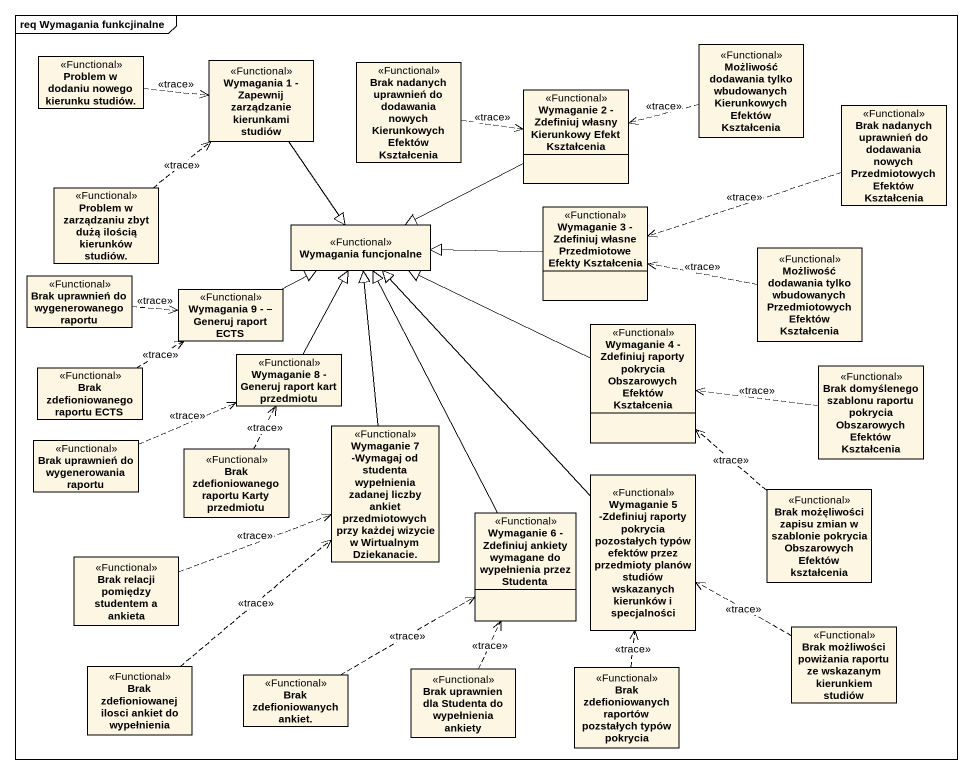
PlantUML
@startuml
mainframe req Wymagania funkcjinalne
hide circle
hide empty members
class "Możliwość dodawania tylko wbudowanych Kierunkowych Efektów Kształcenia" as Możliwość_dodawania_tylko <<Functional>>
class "Problem w dodaniu nowego kierunku studiów." as Problem_w_dodaniu_nowego <<Functional>>
class "Wymagania 1 - Zapewnij zarządzanie kierunkami studiów" as Wymagania_1_Zapewnij <<Functional>>
class "Brak nadanych uprawnień do dodawania nowych Kierunkowych Efektów Kształcenia" as Brak_nadanych_uprawnień_do <<Functional>>
class "Wymaganie 2 - Zdefiniuj własny Kierunkowy Efekt Kształcenia" as Wymaganie_2_Zdefiniuj <<Functional>>
class "Brak nadanych uprawnień do dodawania nowych Przedmiotowych Efektów Kształcenia" as Brak_nadanych_uprawnień_do_2 <<Functional>>
class "Problem w zarządzaniu zbyt dużą ilością kierunków studiów." as Problem_w_zarządzaniu_zbyt <<Functional>>
class "Wymaganie 3 - Zdefiniuj własne Przedmiotowe Efekty Kształcenia" as Wymaganie_3_Zdefiniuj <<Functional>>
class "Wymagania funcjonalne" as Wymagania_funcjonalne <<Functional>>
class "Możliwość dodawania tylko wbudowanych Przedmiotowych Efektów Kształcenia" as Możliwość_dodawania_tylko_2 <<Functional>>
class "Brak uprawnień do wygenerowanego raportu" as Brak_uprawnień_do <<Functional>>
class "Wymagania 9 - – Generuj raport ECTS" as Wymagania_9_Generuj_raport <<Functional>>
class "Wymaganie 4 - Zdefiniuj raporty pokrycia Obszarowych Efektów Kształcenia" as Wymaganie_4_Zdefiniuj <<Functional>>
class "Brak zdefioniowanego raportu ECTS" as Brak_zdefioniowanego <<Functional>>
class "Wymaganie 8 - Generuj raport kart przedmiotu" as Wymaganie_8_Generuj_raport <<Functional>>
class "Brak domyślenego szablonu raportu pokrycia Obszarowych Efektów Kształcenia" as Brak_domyślenego_szablonu <<Functional>>
class "Wymaganie 7 -Wymagaj od studenta wypełnienia zadanej liczby ankiet przedmiotowych przy każdej wizycie w Wirtualnym Dziekanacie." as Wymaganie_7_Wymagaj_od <<Functional>>
class "Brak uprawnień do wygenerowania raportu" as Brak_uprawnień_do_2 <<Functional>>
class "Brak zdefioniowanego raportu Karty przedmiotu" as Brak_zdefioniowanego_2 <<Functional>>
class "Wymaganie 5 -Zdefiniuj raporty pokrycia pozostałych typów efektów przez przedmioty planów studiów wskazanych kierunków i specjalności" as Wymaganie_5_Zdefiniuj <<Functional>>
class "Wymaganie 6 - Zdefiniuj ankiety wymagane do wypełnienia przez Studenta" as Wymaganie_6_Zdefiniuj <<Functional>>
class "Brak możęliwości zapisu zmian w szablonie pokrycia Obszarowych Efektów kształcenia" as Brak_możęliwości_zapisu <<Functional>>
class "Brak relacji pomiędzy studentem a ankieta" as Brak_relacji_pomiędzy <<Functional>>
class "Brak możliwości powiżania raportu ze wskazanym kierunkiem studiów" as Brak_możliwości_powiżania <<Functional>>
class "Brak zdefioniowanej ilosci ankiet do wypełnienia" as Brak_zdefioniowanej_ilosci <<Functional>>
class "Brak zdefioniowanych ankiet." as Brak_zdefioniowanych_ankiet <<Functional>>
class "Brak uprawnien dla Studenta do wypełnienia ankiety" as Brak_uprawnien_dla_Studenta <<Functional>>
class "Brak zdefioniowanych raportów pozstałych typów pokrycia" as Brak_zdefioniowanych <<Functional>>
Możliwość_dodawania_tylko .left.> Wymaganie_2_Zdefiniuj : <<trace>>
Problem_w_dodaniu_nowego .right.> Wymagania_1_Zapewnij : <<trace>>
Wymagania_1_Zapewnij --|> Wymagania_funcjonalne
Brak_nadanych_uprawnień_do .right.> Wymaganie_2_Zdefiniuj : <<trace>>
Wymaganie_2_Zdefiniuj -left-|> Wymagania_funcjonalne
Brak_nadanych_uprawnień_do_2 .left.> Wymaganie_3_Zdefiniuj : <<trace>>
Problem_w_zarządzaniu_zbyt .up.> Wymagania_1_Zapewnij : <<trace>>
Wymaganie_3_Zdefiniuj -left-|> Wymagania_funcjonalne
Możliwość_dodawania_tylko_2 .left.> Wymaganie_3_Zdefiniuj : <<trace>>
Brak_uprawnień_do .right.> Wymagania_9_Generuj_raport : <<trace>>
Wymagania_9_Generuj_raport -right-|> Wymagania_funcjonalne
Wymaganie_4_Zdefiniuj -left-|> Wymagania_funcjonalne
Brak_zdefioniowanego .right.> Wymagania_9_Generuj_raport : <<trace>>
Wymaganie_8_Generuj_raport -up-|> Wymagania_funcjonalne
Brak_domyślenego_szablonu .left.> Wymaganie_4_Zdefiniuj : <<trace>>
Wymaganie_7_Wymagaj_od -up-|> Wymagania_funcjonalne
Brak_uprawnień_do_2 .right.> Wymaganie_8_Generuj_raport : <<trace>>
Brak_zdefioniowanego_2 .up.> Wymaganie_8_Generuj_raport : <<trace>>
Wymaganie_5_Zdefiniuj -up-|> Wymagania_funcjonalne
Wymaganie_6_Zdefiniuj -up-|> Wymagania_funcjonalne
Brak_możęliwości_zapisu .up.> Wymaganie_4_Zdefiniuj : <<trace>>
Brak_relacji_pomiędzy .right.> Wymaganie_7_Wymagaj_od : <<trace>>
Brak_możliwości_powiżania .left.> Wymaganie_5_Zdefiniuj : <<trace>>
Brak_zdefioniowanej_ilosci .up.> Wymaganie_7_Wymagaj_od : <<trace>>
Brak_zdefioniowanych_ankiet .right.> Wymaganie_6_Zdefiniuj : <<trace>>
Brak_uprawnien_dla_Studenta .up.> Wymaganie_6_Zdefiniuj : <<trace>>
Brak_zdefioniowanych .up.> Wymaganie_5_Zdefiniuj : <<trace>>
@enduml
